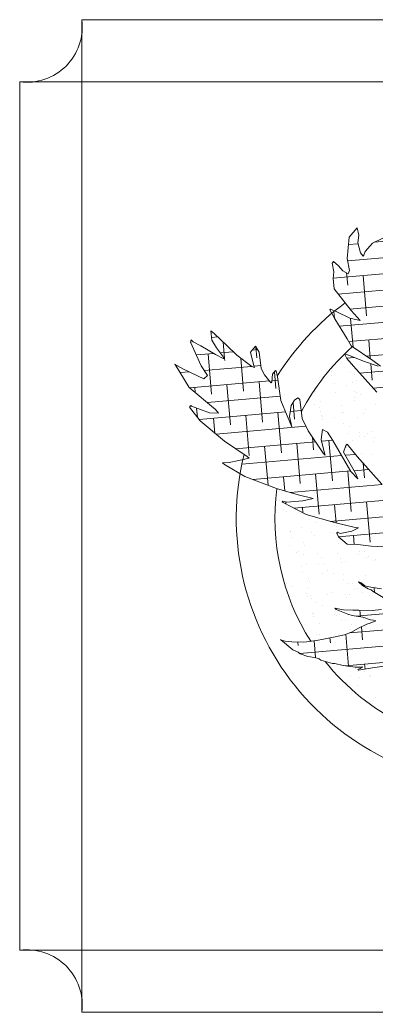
# Model space of a CAD drawing. Header units: millimetres. Extents: x 2331 to 3574, y 1237 to 2094.
# Drawn here: x 2455.2 to 2476.8, y 1917.8 to 1977.8 of the extents above; entities that cross this region are included whole.
import ezdxf

# ---------------------------------------------------------------- set-up
doc = ezdxf.new("R2010")
doc.units = ezdxf.units.MM
doc.layers.add('A-FURN', color=2, linetype='Continuous', lineweight=18)

msp = doc.modelspace()

# ---------------------------------------------------------------- linework, layer by layer
at = {"layer": 'A-FURN'}
for p, q in [((2458.98, 1977.797), (2458.98, 1917.797)), ((2511.48, 1977.797), (2458.98, 1977.797)), ((2515.23, 1974.047), (2455.23, 1974.047)), ((2455.23, 1974.047), (2455.23, 1921.547)), ((2475.147, 1964.656), (2475.623, 1965.223)), ((2475.623, 1965.223), (2475.715, 1964.783)), ((2475.021, 1963.372), (2475.147, 1964.656)), ((2475.715, 1964.783), (2475.661, 1964.305)), ((2476.553, 1964.302), (2477.169, 1964.59)), ((2478.651, 1964.52), (2476.644, 1964.345)), ((2475.674, 1964.26), (2475.103, 1964.21)), ((2475.661, 1964.305), (2475.832, 1963.719)), ((2476.116, 1963.782), (2476.553, 1964.302)), ((2475.164, 1962.648), (2475.021, 1963.372)), ((2478.288, 1963.51), (2475.05, 1963.227)), ((2475.832, 1963.719), (2475.979, 1963.515)), ((2475.979, 1963.515), (2476.018, 1963.562)), ((2476.018, 1963.562), (2476.116, 1963.782)), ((2474.116, 1963.084), (2474.196, 1963.179)), ((2474.203, 1962.568), (2474.116, 1963.084)), ((2474.225, 1963.154), (2474.171, 1963.15)), ((2474.196, 1963.179), (2474.501, 1962.923)), ((2474.501, 1962.923), (2474.766, 1962.62)), ((2474.766, 1962.62), (2475.076, 1962.44)), ((2475.076, 1962.44), (2475.164, 1962.648)), ((2474.171, 1962.152), (2474.203, 1962.568)), ((2474.222, 1961.525), (2474.171, 1962.152)), ((2478.55, 1962.554), (2474.173, 1962.171)), ((2474.985, 1962.493), (2475.049, 1961.759)), ((2475.978, 1962.329), (2476.19, 1959.901)), ((2475.258, 1960.213), (2474.222, 1961.525)), ((2479.445, 1961.654), (2474.465, 1961.218)), ((2473.973, 1960.265), (2474.003, 1960.3)), ((2474.265, 1959.718), (2473.973, 1960.265)), ((2474.003, 1960.3), (2474.387, 1960.139)), ((2479.499, 1960.68), (2475.187, 1960.303)), ((2475.798, 1959.619), (2475.258, 1960.213)), ((2474.211, 1960.152), (2474.246, 1959.753)), ((2475.01, 1958.508), (2474.265, 1959.718)), ((2474.387, 1960.139), (2475.186, 1959.75)), ((2480.711, 1959.807), (2474.542, 1959.267)), ((2475.186, 1959.75), (2475.798, 1959.619)), ((2475.226, 1959.741), (2475.378, 1957.998)), ((2465.55, 1958.311), (2465.579, 1958.448)), ((2465.579, 1958.448), (2465.714, 1958.334)), ((2466.783, 1958.988), (2467.003, 1958.803)), ((2466.83, 1958.425), (2466.783, 1958.988)), ((2467.192, 1958.624), (2466.816, 1958.591)), ((2467.11, 1957.968), (2466.83, 1958.425)), ((2467.003, 1958.803), (2467.742, 1958.102)), ((2475.257, 1958.08), (2475.01, 1958.508)), ((2482.136, 1958.953), (2475.108, 1958.338)), ((2476.318, 1958.444), (2476.418, 1957.302)), ((2466.198, 1956.881), (2465.55, 1958.311)), ((2465.56, 1958.355), (2465.567, 1958.275)), ((2465.714, 1958.334), (2466.173, 1958.09)), ((2466.173, 1958.09), (2467.062, 1957.566)), ((2467.611, 1957.327), (2467.11, 1957.968)), ((2467.521, 1958.312), (2467.606, 1957.332)), ((2467.742, 1958.102), (2468.346, 1957.515)), ((2469.172, 1957.708), (2469.47, 1958.063)), ((2469.602, 1957.856), (2469.273, 1957.828)), ((2469.47, 1958.063), (2469.695, 1957.712)), ((2469.505, 1958.008), (2469.561, 1957.364)), ((2476.569, 1957.201), (2475.257, 1958.08)), ((2480.704, 1957.849), (2476.19, 1957.454)), ((2466.961, 1957.625), (2465.903, 1957.533)), ((2466.605, 1957.594), (2466.817, 1955.166)), ((2467.062, 1957.566), (2467.521, 1957.322)), ((2468.128, 1957.727), (2467.351, 1957.66)), ((2467.521, 1957.322), (2467.611, 1957.327)), ((2467.607, 1957.326), (2467.619, 1957.194)), ((2468.346, 1957.515), (2469.25, 1956.837)), ((2468.585, 1957.336), (2468.76, 1955.336)), ((2469.359, 1956.967), (2469.172, 1957.708)), ((2469.695, 1957.712), (2469.818, 1956.723)), ((2475.001, 1957.328), (2474.85, 1957.595)), ((2474.85, 1957.595), (2475.15, 1957.505)), ((2475.432, 1957.388), (2474.989, 1957.349)), ((2475.406, 1956.847), (2475.001, 1957.328)), ((2475.15, 1957.505), (2476.006, 1957.149)), ((2477.039, 1956.866), (2476.569, 1957.201)), ((2464.584, 1956.987), (2465.128, 1956.672)), ((2464.618, 1956.958), (2464.584, 1956.987)), ((2465.476, 1955.574), (2464.618, 1956.958)), ((2464.707, 1956.916), (2464.717, 1956.799)), ((2465.128, 1956.672), (2466.345, 1956.093)), ((2466.567, 1956.289), (2466.198, 1956.881)), ((2469.239, 1956.846), (2466.376, 1956.595)), ((2469.25, 1956.837), (2469.425, 1956.771)), ((2469.425, 1956.771), (2469.359, 1956.967)), ((2469.797, 1956.895), (2469.395, 1956.86)), ((2469.818, 1956.723), (2470.014, 1956.337)), ((2475.207, 1956.93), (2475.207, 1956.93)), ((2476.81, 1955.287), (2475.406, 1956.847)), ((2482.478, 1957.025), (2475.773, 1956.439)), ((2476.006, 1957.149), (2476.885, 1956.855)), ((2476.444, 1957.002), (2476.53, 1956.016)), ((2465.457, 1956.515), (2464.922, 1956.468)), ((2466.345, 1956.093), (2466.567, 1956.289)), ((2470.014, 1956.337), (2470.334, 1955.928)), ((2470.458, 1955.904), (2470.503, 1956.37)), ((2470.826, 1956.006), (2470.465, 1955.974)), ((2470.503, 1956.37), (2470.691, 1956.594)), ((2470.615, 1956.504), (2470.702, 1955.506)), ((2470.691, 1956.594), (2470.725, 1956.566)), ((2470.725, 1956.566), (2470.797, 1956.204)), ((2470.797, 1956.204), (2471.012, 1954.775)), ((2474.047, 1956.269), (2474.047, 1956.269)), ((2474.059, 1956.529), (2474.059, 1956.529)), ((2475.243, 1956.477), (2475.243, 1956.477)), ((2475.457, 1956.356), (2475.457, 1956.356)), ((2467.068, 1954.238), (2465.476, 1955.574)), ((2470.308, 1955.961), (2465.515, 1955.541)), ((2465.804, 1955.567), (2465.829, 1955.278)), ((2467.746, 1955.737), (2467.959, 1953.308)), ((2469.689, 1955.907), (2469.901, 1953.478)), ((2470.334, 1955.928), (2470.419, 1955.857)), ((2470.419, 1955.857), (2470.458, 1955.904)), ((2474.262, 1955.794), (2474.262, 1955.794)), ((2474.948, 1955.694), (2474.948, 1955.694)), ((2475.344, 1955.886), (2475.344, 1955.886)), ((2475.575, 1955.984), (2475.575, 1955.984)), ((2481.258, 1955.94), (2476.589, 1955.532)), ((2470.972, 1955.04), (2466.571, 1954.655)), ((2471.629, 1954.479), (2471.843, 1954.802)), ((2471.843, 1954.802), (2472.026, 1954.951)), ((2472.026, 1954.951), (2472.161, 1954.838)), ((2472.161, 1954.838), (2472.299, 1953.695)), ((2473.13, 1955.346), (2473.13, 1955.346)), ((2474.315, 1955.294), (2474.315, 1955.294)), ((2475.464, 1954.974), (2475.464, 1954.974)), ((2475.487, 1955.351), (2475.487, 1955.351)), ((2475.581, 1955.239), (2475.581, 1955.239)), ((2475.833, 1955.131), (2475.833, 1955.131)), ((2465.484, 1954.379), (2465.563, 1954.474)), ((2466.124, 1953.56), (2465.484, 1954.379)), ((2465.563, 1954.474), (2465.614, 1954.431)), ((2465.614, 1954.431), (2466.692, 1954.03)), ((2465.913, 1954.32), (2465.961, 1953.769)), ((2467.249, 1954.006), (2467.068, 1954.238)), ((2471.012, 1954.775), (2471.392, 1953.852)), ((2471.533, 1953.814), (2471.629, 1954.479)), ((2471.754, 1954.668), (2471.844, 1953.648)), ((2473.015, 1954.552), (2473.015, 1954.552)), ((2473.36, 1954.332), (2473.36, 1954.332)), ((2473.391, 1954.719), (2473.391, 1954.719)), ((2474.684, 1954.455), (2474.684, 1954.455)), ((2475.49, 1954.781), (2475.49, 1954.781)), ((2476.126, 1954.236), (2476.126, 1954.236)), ((2476.734, 1954.557), (2476.734, 1954.557)), ((2471.294, 1954.09), (2466.068, 1953.632)), ((2466.692, 1954.03), (2467.249, 1954.006)), ((2466.945, 1953.709), (2467.024, 1952.805)), ((2468.887, 1953.879), (2469.1, 1951.451)), ((2470.83, 1954.049), (2471.042, 1951.621)), ((2471.392, 1953.852), (2471.665, 1953.18)), ((2471.665, 1953.18), (2471.533, 1953.814)), ((2472.241, 1954.172), (2471.577, 1954.114)), ((2472.299, 1953.695), (2472.657, 1952.952)), ((2473.386, 1954.111), (2473.386, 1954.111)), ((2473.489, 1953.893), (2473.489, 1953.893)), ((2473.511, 1953.807), (2473.511, 1953.807)), ((2473.536, 1953.613), (2473.536, 1953.613)), ((2474.262, 1953.758), (2474.262, 1953.758)), ((2474.653, 1954.056), (2474.653, 1954.056)), ((2474.802, 1954.083), (2474.802, 1954.083)), ((2475.627, 1953.737), (2475.627, 1953.737)), ((2475.977, 1953.998), (2475.977, 1953.998)), ((2467.598, 1952.323), (2466.124, 1953.56)), ((2472.528, 1953.219), (2467.097, 1952.744)), ((2473.455, 1952.423), (2473.528, 1953.026)), ((2473.528, 1953.026), (2473.822, 1952.86)), ((2474.801, 1953.414), (2474.801, 1953.414)), ((2475.146, 1953.194), (2475.146, 1953.194)), ((2472.657, 1952.952), (2473.562, 1951.588)), ((2472.918, 1952.559), (2472.985, 1951.791)), ((2473.653, 1951.593), (2473.455, 1952.423)), ((2473.822, 1952.86), (2474.153, 1952.361)), ((2475.049, 1952.815), (2475.049, 1952.815)), ((2475.747, 1952.824), (2475.747, 1952.824)), ((2475.773, 1952.631), (2475.773, 1952.631)), ((2476.048, 1952.62), (2476.048, 1952.62)), ((2476.234, 1952.764), (2476.234, 1952.764)), ((2476.548, 1952.897), (2476.548, 1952.897)), ((2476.665, 1952.525), (2476.665, 1952.525)), ((2468.978, 1951.387), (2467.598, 1952.323)), ((2473.096, 1952.29), (2468.27, 1951.868)), ((2470.029, 1952.021), (2470.236, 1949.654)), ((2471.971, 1952.191), (2472.184, 1949.763)), ((2474.139, 1952.381), (2473.478, 1952.323)), ((2473.575, 1951.821), (2473.575, 1951.821)), ((2473.914, 1952.361), (2474.126, 1949.933)), ((2474.153, 1952.361), (2475.235, 1950.486)), ((2474.802, 1951.655), (2474.941, 1952.062)), ((2474.923, 1952.01), (2474.928, 1951.961)), ((2474.941, 1952.062), (2475.01, 1952.145)), ((2475.01, 1952.145), (2475.63, 1951.404)), ((2475.353, 1952.335), (2475.353, 1952.335)), ((2476.587, 1952.276), (2476.587, 1952.276)), ((2468.464, 1951.154), (2469.096, 1951.288)), ((2474.679, 1951.45), (2468.649, 1950.922)), ((2469.096, 1951.288), (2468.978, 1951.387)), ((2473.562, 1951.588), (2473.698, 1951.474)), ((2473.698, 1951.474), (2473.653, 1951.593)), ((2475.525, 1950.384), (2474.802, 1951.655)), ((2475.529, 1951.524), (2474.907, 1951.47)), ((2475.63, 1951.404), (2477.105, 1949.722)), ((2475.91, 1951.587), (2475.91, 1951.587)), ((2476.571, 1951.525), (2476.571, 1951.525)), ((2467.48, 1951.013), (2467.879, 1951.041)), ((2467.598, 1950.913), (2467.48, 1951.013)), ((2468.831, 1950.181), (2467.598, 1950.913)), ((2467.879, 1951.041), (2468.464, 1951.154)), ((2476.322, 1950.615), (2475.438, 1950.537)), ((2475.991, 1950.992), (2476.069, 1950.103)), ((2470.741, 1949.465), (2468.831, 1950.181)), ((2475.217, 1950.518), (2469.311, 1950.001)), ((2471.17, 1950.164), (2471.244, 1949.318)), ((2473.112, 1950.334), (2473.325, 1947.906)), ((2475.055, 1950.504), (2475.267, 1948.075)), ((2475.235, 1950.486), (2475.67, 1950.041)), ((2475.67, 1950.041), (2475.525, 1950.384)), ((2472.064, 1949.08), (2470.741, 1949.465)), ((2477.125, 1949.706), (2471.579, 1949.221)), ((2470.939, 1949.325), (2470.939, 1949.325)), ((2479.539, 1948.939), (2471.801, 1948.262)), ((2472.965, 1948.847), (2472.064, 1949.08)), ((2472.333, 1948.713), (2472.965, 1948.847)), ((2470.956, 1948.742), (2470.956, 1948.742)), ((2471.093, 1948.646), (2471.133, 1948.693)), ((2471.144, 1948.603), (2471.093, 1948.646)), ((2471.133, 1948.693), (2471.372, 1948.633)), ((2472.531, 1947.882), (2471.144, 1948.603)), ((2471.302, 1948.651), (2471.314, 1948.515)), ((2471.372, 1948.633), (2472.333, 1948.713)), ((2472.311, 1948.306), (2472.339, 1947.982)), ((2472.366, 1948.751), (2472.366, 1948.751)), ((2474.254, 1948.476), (2474.35, 1947.376)), ((2476.196, 1948.646), (2476.409, 1946.218)), ((2471.17, 1948.189), (2471.17, 1948.189)), ((2471.335, 1948.084), (2471.335, 1948.084)), ((2472.203, 1947.947), (2472.203, 1947.947)), ((2474.26, 1947.398), (2472.531, 1947.882)), ((2472.742, 1947.604), (2472.742, 1947.604)), ((2481.551, 1948.136), (2473.987, 1947.474)), ((2472.287, 1947.103), (2472.287, 1947.103)), ((2473.087, 1947.384), (2473.087, 1947.384)), ((2474.229, 1947.193), (2474.229, 1947.193)), ((2475.003, 1947.217), (2474.26, 1947.398)), ((2474.36, 1947.357), (2474.36, 1947.357)), ((2474.385, 1947.164), (2474.385, 1947.164)), ((2481.374, 1947.142), (2474.492, 1946.54)), ((2475.605, 1947.075), (2475.003, 1947.217)), ((2475.302, 1946.886), (2475.696, 1947.079)), ((2475.696, 1947.079), (2475.605, 1947.075)), ((2471.591, 1946.849), (2471.591, 1946.849)), ((2471.593, 1946.85), (2471.593, 1946.85)), ((2471.71, 1946.478), (2471.71, 1946.478)), ((2472.858, 1946.794), (2472.858, 1946.794)), ((2473.034, 1946.631), (2473.034, 1946.631)), ((2473.989, 1946.809), (2473.989, 1946.809)), ((2474.182, 1946.736), (2474.182, 1946.736)), ((2474.346, 1946.821), (2474.346, 1946.821)), ((2474.392, 1946.764), (2474.432, 1946.811)), ((2474.492, 1946.539), (2474.392, 1946.764)), ((2474.402, 1946.776), (2474.406, 1946.731)), ((2474.432, 1946.811), (2474.597, 1946.733)), ((2475.017, 1946.098), (2474.492, 1946.539)), ((2474.528, 1946.466), (2474.528, 1946.466)), ((2474.597, 1946.733), (2475.302, 1946.886)), ((2475.395, 1946.619), (2475.442, 1946.077)), ((2471.516, 1946.011), (2471.516, 1946.011)), ((2472.407, 1946.19), (2472.407, 1946.19)), ((2472.432, 1945.997), (2472.432, 1945.997)), ((2474.523, 1946.12), (2474.523, 1946.12)), ((2475.654, 1946.067), (2475.017, 1946.098)), ((2476.477, 1945.981), (2475.654, 1946.067)), ((2477.239, 1945.925), (2476.477, 1945.981)), ((2471.929, 1945.611), (2471.929, 1945.611)), ((2472.056, 1945.667), (2472.056, 1945.667)), ((2472.401, 1945.447), (2472.401, 1945.447)), ((2473.254, 1945.553), (2473.254, 1945.553)), ((2473.456, 1945.292), (2473.456, 1945.292)), ((2474.439, 1945.501), (2474.439, 1945.501)), ((2474.643, 1945.207), (2474.643, 1945.207)), ((2475.705, 1945.446), (2475.705, 1945.446)), ((2475.775, 1945.672), (2475.775, 1945.672)), ((2476.093, 1945.635), (2476.093, 1945.635)), ((2476.21, 1945.263), (2476.21, 1945.263)), ((2476.314, 1945.328), (2476.314, 1945.328)), ((2472.261, 1944.73), (2472.261, 1944.73)), ((2472.57, 1944.953), (2472.57, 1944.953)), ((2473.302, 1944.873), (2473.302, 1944.873)), ((2473.574, 1944.92), (2473.574, 1944.92)), ((2474.669, 1945.014), (2474.669, 1945.014)), ((2474.898, 1945.073), (2474.898, 1945.073)), ((2476.659, 1945.108), (2476.659, 1945.108)), ((2476.759, 1945.137), (2476.759, 1945.137)), ((2472.326, 1944.37), (2472.326, 1944.37)), ((2472.69, 1944.04), (2472.69, 1944.04)), ((2473.51, 1944.319), (2473.51, 1944.319)), ((2473.842, 1944.529), (2473.842, 1944.529)), ((2474.187, 1944.309), (2474.187, 1944.309)), ((2474.776, 1944.263), (2474.776, 1944.263)), ((2476.101, 1944.205), (2476.101, 1944.205)), ((2471.369, 1943.73), (2471.369, 1943.73)), ((2471.715, 1943.51), (2471.715, 1943.51)), ((2472.715, 1943.847), (2472.715, 1943.847)), ((2474.806, 1943.97), (2474.806, 1943.97)), ((2475.088, 1943.735), (2475.088, 1943.735)), ((2475.32, 1943.734), (2475.32, 1943.734)), ((2475.953, 1943.601), (2475.699, 1943.815)), ((2475.699, 1943.815), (2475.857, 1943.762)), ((2475.9, 1943.727), (2475.813, 1943.719)), ((2475.857, 1943.762), (2476.077, 1943.578)), ((2476.297, 1943.393), (2475.953, 1943.601)), ((2476.077, 1943.578), (2476.44, 1943.494)), ((2476.44, 1943.494), (2477.099, 1943.385)), ((2476.65, 1943.46), (2476.675, 1943.176)), ((2476.761, 1943.515), (2476.761, 1943.515)), ((2471.397, 1943.187), (2471.397, 1943.187)), ((2472.582, 1943.136), (2472.582, 1943.136)), ((2472.616, 1942.936), (2472.616, 1942.936)), ((2472.683, 1943.391), (2472.683, 1943.391)), ((2472.801, 1943.019), (2472.801, 1943.019)), ((2472.853, 1942.803), (2472.853, 1942.803)), ((2473.848, 1943.08), (2473.848, 1943.08)), ((2474.125, 1943.172), (2474.125, 1943.172)), ((2474.926, 1943.058), (2474.926, 1943.058)), ((2474.952, 1942.864), (2474.952, 1942.864)), ((2475.173, 1943.023), (2475.173, 1943.023)), ((2475.437, 1943.362), (2475.437, 1943.362)), ((2475.628, 1943.391), (2475.628, 1943.391)), ((2475.973, 1943.171), (2475.973, 1943.171)), ((2476.472, 1943.326), (2476.297, 1943.393)), ((2476.357, 1942.971), (2476.357, 1942.971)), ((2476.591, 1943.227), (2476.472, 1943.326)), ((2477.185, 1942.869), (2476.591, 1943.227)), ((2473.155, 1942.592), (2473.155, 1942.592)), ((2473.501, 1942.372), (2473.501, 1942.372)), ((2474.354, 1942.144), (2474.269, 1942.215)), ((2474.269, 1942.215), (2474.474, 1942.184)), ((2483.021, 1942.392), (2475.572, 1941.74)), ((2472.92, 1941.898), (2472.92, 1941.898)), ((2472.973, 1941.89), (2472.973, 1941.89)), ((2472.998, 1941.697), (2472.998, 1941.697)), ((2474.244, 1941.84), (2474.244, 1941.84)), ((2475.062, 1941.852), (2474.354, 1942.144)), ((2474.402, 1941.798), (2474.402, 1941.798)), ((2474.474, 1942.184), (2474.804, 1942.129)), ((2474.547, 1941.833), (2474.547, 1941.833)), ((2474.804, 1942.129), (2475.361, 1942.105)), ((2475.318, 1941.778), (2475.062, 1941.852)), ((2475.089, 1941.82), (2475.089, 1941.82)), ((2475.959, 1941.683), (2475.318, 1941.778)), ((2475.361, 1942.105), (2475.73, 1942.097)), ((2475.73, 1942.097), (2476.531, 1942.089)), ((2475.791, 1942.097), (2475.825, 1941.703)), ((2476.424, 1941.514), (2475.959, 1941.683)), ((2475.988, 1941.614), (2475.988, 1941.614)), ((2476.531, 1942.089), (2477.094, 1942.141)), ((2473.352, 1941.271), (2473.352, 1941.271)), ((2474.664, 1941.461), (2474.664, 1941.461)), ((2474.941, 1941.454), (2474.941, 1941.454)), ((2481.23, 1941.257), (2475.149, 1940.725)), ((2475.286, 1940.778), (2475.709, 1941.007)), ((2475.287, 1941.234), (2475.287, 1941.234)), ((2475.709, 1941.007), (2476.206, 1941.254)), ((2475.878, 1941.091), (2475.947, 1940.305)), ((2476.206, 1941.254), (2476.4, 1941.313)), ((2476.4, 1941.313), (2476.753, 1941.46)), ((2476.612, 1941.498), (2476.424, 1941.514)), ((2476.753, 1941.46), (2476.612, 1941.498)), ((2472.814, 1940.435), (2472.814, 1940.435)), ((2473.136, 1940.653), (2473.136, 1940.653)), ((2473.316, 1940.657), (2473.316, 1940.657)), ((2473.595, 1940.344), (2474.3, 1940.497)), ((2473.979, 1940.428), (2474.005, 1940.135)), ((2474.3, 1940.497), (2474.859, 1940.613)), ((2474.5, 1940.605), (2474.5, 1940.605)), ((2474.859, 1940.613), (2475.286, 1940.778)), ((2474.939, 1940.643), (2475.107, 1938.719)), ((2475.209, 1940.908), (2475.209, 1940.908)), ((2471.725, 1939.698), (2470.98, 1940.324)), ((2470.98, 1940.324), (2471.031, 1940.281)), ((2471.031, 1940.281), (2471.269, 1940.222)), ((2471.056, 1940.275), (2471.058, 1940.258)), ((2471.269, 1940.222), (2471.672, 1940.186)), ((2471.672, 1940.186), (2472.4, 1940.159)), ((2472.044, 1940.172), (2472.062, 1939.965)), ((2480.543, 1940.218), (2472.149, 1939.483)), ((2472.4, 1940.159), (2473.156, 1940.269)), ((2473.016, 1940.249), (2473.105, 1939.232)), ((2473.156, 1940.269), (2473.595, 1940.344)), ((2472.048, 1939.568), (2471.725, 1939.698)), ((2472.184, 1939.454), (2472.048, 1939.568)), ((2472.632, 1939.3), (2472.184, 1939.454)), ((2473.052, 1939.25), (2472.632, 1939.3)), ((2473.21, 1939.197), (2473.052, 1939.25)), ((2473.324, 1939.162), (2473.21, 1939.197)), ((2473.426, 1939.077), (2473.324, 1939.162)), ((2473.708, 1939.001), (2473.426, 1939.077)), ((2474.122, 1938.875), (2473.708, 1939.001)), ((2474.276, 1938.886), (2474.122, 1938.875)), ((2474.781, 1938.765), (2474.276, 1938.886)), ((2475.503, 1938.663), (2474.781, 1938.765)), ((2478.585, 1939.068), (2474.912, 1938.747)), ((2475.781, 1938.65), (2475.503, 1938.663)), ((2475.945, 1938.674), (2475.781, 1938.65)), ((2475.803, 1938.572), (2475.945, 1938.674)), ((2476.553, 1938.607), (2475.951, 1938.508)), ((2476.075, 1938.848), (2476.102, 1938.533)), ((2477.674, 1938.774), (2476.553, 1938.607)), ((2475.235, 1938.126), (2475.235, 1938.126)), ((2475.518, 1938.565), (2475.518, 1938.565)), ((2475.638, 1938.374), (2475.638, 1938.374)), ((2475.672, 1938.52), (2475.803, 1938.572)), ((2475.723, 1938.478), (2475.672, 1938.52)), ((2475.951, 1938.508), (2475.723, 1938.478)), ((2475.755, 1938.002), (2475.755, 1938.002)), ((2476.041, 1938.38), (2476.041, 1938.38)), ((2476.386, 1938.16), (2476.386, 1938.16)), ((2476.419, 1938.074), (2476.419, 1938.074)), ((2475.655, 1937.521), (2475.655, 1937.521)), ((2476.757, 1936.836), (2476.757, 1936.836)), ((2455.23, 1921.547), (2515.23, 1921.547)), ((2458.98, 1917.797), (2511.48, 1917.797))]:
    msp.add_line(p, q, dxfattribs=at)
for centre, radius, start, end in [((2455.647, 1977.379), 3.359, 262.85944, 7.14056), ((2484.517, 1947.651), 16.202, 126.46339, 147.93466), ((2484.517, 1947.651), 13.862, 131.51416, 152.25052), ((2484.517, 1947.651), 16.202, 166.18932, 271.14482), ((2484.517, 1947.651), 13.862, 172.52236, 212.42017), ((2484.517, 1947.651), 13.862, 218.57197, 268.73065), ((2455.647, 1918.214), 3.359, 352.85944, 97.14056)]:
    msp.add_arc(centre, radius, start, end, dxfattribs=at)

doc.saveas('drawing.dxf')
